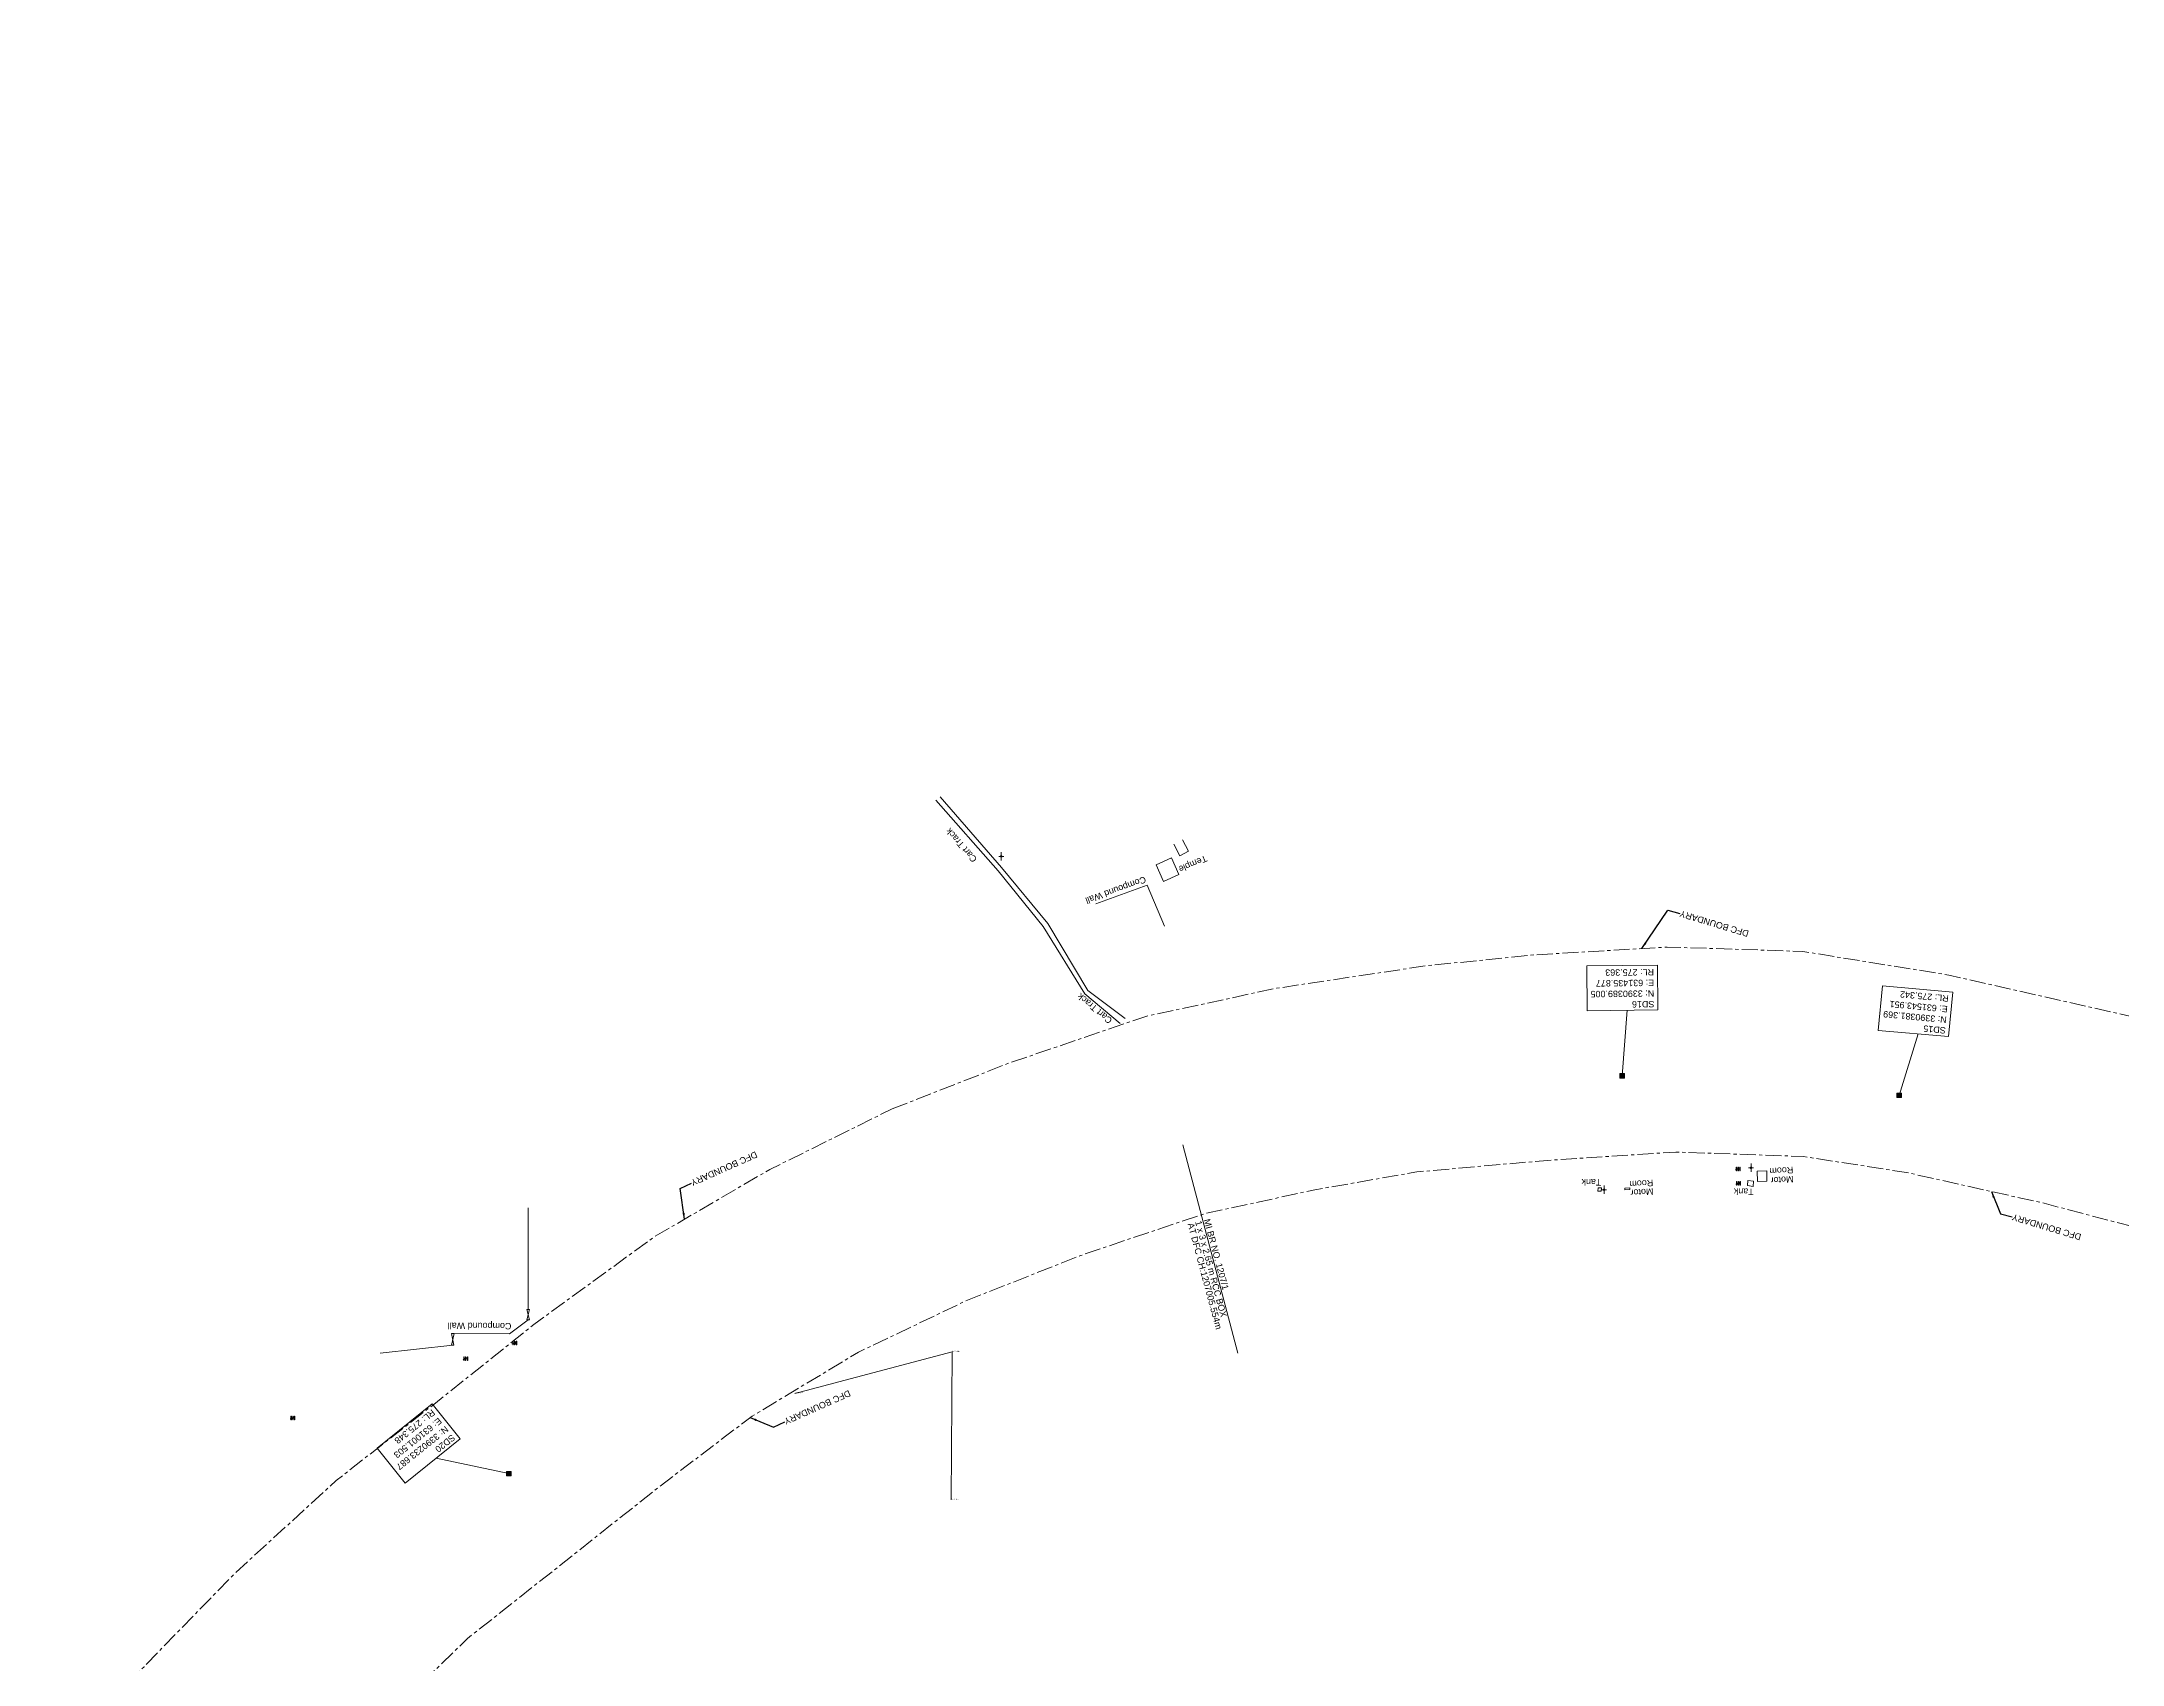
# Model space of a CAD drawing. Header units: metres. Extents: x 628572 to 633121, y 3388024 to 3391117.
# Drawn here: x 630819 to 631631, y 3390159 to 3390793 of the extents above; entities that cross this region are included whole.
import ezdxf
from ezdxf.enums import TextEntityAlignment as Align

# ---------------------------------------------------------------- set-up
doc = ezdxf.new("R2010")
doc.units = ezdxf.units.M
doc.header["$MEASUREMENT"] = 0
doc.linetypes.add('CENTER', pattern=[2, 1.25, -0.25, 0.25, -0.25])
for name, color, linetype, lineweight in [('Bench_Mark', 7, 'Continuous', 0), ('Bore', 8, 'Continuous', 0), ('BRIDGE DETAILS PLAN', 1, 'Continuous', 0), ('CART_TRACK', 34, 'Continuous', 0), ('COMMERCIAL_BLD_PUC', 251, 'Continuous', 0), ('COMPOUND_WALL', 8, 'Continuous', 0), ('DFCC BOUNDARY', 6, 'CENTER', 0), ('Gate', 251, 'Continuous', 0), ('Religious_Place', 251, 'Continuous', 0), ('Tank', 7, 'Continuous', 0), ('Text', 251, 'Continuous', 0), ('TOPOSTYLEREMARK', 251, 'Continuous', 0), ('Transformer', 251, 'Continuous', 0), ('TREE', 74, 'Continuous', 0)]:
    doc.layers.add(name, color=color, linetype=linetype, lineweight=lineweight)
doc.styles.get("Standard").update_dxf_attribs({"font": 'arial.ttf'})
doc.styles.add('Text', font='arial.ttf', dxfattribs={"height": 2})
doc.dimstyles.new('ISO-25', dxfattribs={"dimtxt": 2.5, "dimasz": 2.5, "dimexe": 1.25, "dimexo": 0.625, "dimtad": 1, "dimtxsty": 'Standard', "dimcen": 2.5, "dimadec": 0, "dimazin": 0, "dimtfac": 1, "dimtmove": 0, "dimatfit": 3, "dimfxl": 1, "dimarcsym": 0})

# ---------------------------------------------------------------- blocks, each defined once
blk = doc.blocks.new('GT')
at = {"layer": 'Gate'}
for p, q in [((-0.5, -0.5), (-0.5, 0.5)), ((-0.5, 0.5), (0.5, -0.5)), ((0.5, 0.5), (0.5, -0.5))]:
    blk.add_line(p, q, dxfattribs=at)
at = {"layer": 'Gate', "flags": 128}
blk.add_lwpolyline([(0.5, 0.5), (-0.5, -0.5)], dxfattribs=at)
blk = doc.blocks.new('BORE')
at = {"ltscale": 0.5}
for q in [(-0.99, 0), (0, 1.64), (0.99, 0), (0, -1.64)]:
    blk.add_line((0, 0), q, dxfattribs=at)
blk.add_circle((0, 0), 0.328, dxfattribs=at)
blk = doc.blocks.new('TRF_1')
blk.add_hatch(color=256).paths.add_polyline_path([(0.22, -0.04), (0.38, 0.42), (-0.98, -0.29), (0.02, 0.04), (-0.18, -0.39), (0.98, 0.09)])
for p, q in [((-0.69, 0.72), (-0.69, -0.72)), ((-0.52, 0.72), (-0.69, 0.72)), ((-0.52, -0.72), (-0.52, 0.72)), ((0, 0.72), (0, -0.72)), ((0.17, 0.72), (0, 0.72)), ((0.17, -0.72), (0.17, 0.72)), ((0.7, 0.72), (0.7, -0.72)), ((0.87, 0.72), (0.7, 0.72)), ((0.87, -0.72), (0.87, 0.72)), ((-0.69, -0.72), (-0.52, -0.72)), ((0, -0.72), (0.17, -0.72)), ((0.7, -0.72), (0.87, -0.72))]:
    blk.add_line(p, q)
at = {"flags": 128}
blk.add_lwpolyline([(0.22, -0.04), (0.38, 0.42), (-0.98, -0.29), (0.02, 0.04), (-0.18, -0.39), (0.98, 0.09), (0.22, -0.04)], close=True, dxfattribs=at)
blk = doc.blocks.new('BM')
blk.add_hatch(color=256).paths.add_polyline_path([(-0.88, -0.88), (-0.88, 0.88), (0.88, 0.88), (0.88, -0.88)])
for p, q in [((0.88, 0.88), (-0.88, 0.88)), ((-0.88, 0.88), (-0.88, -0.88)), ((0.88, -0.88), (0.88, 0.88)), ((-0.88, -0.88), (0.88, -0.88))]:
    blk.add_line(p, q)

msp = doc.modelspace()

# ---------------------------------------------------------------- linework, layer by layer
at = {"layer": 'BRIDGE DETAILS PLAN', "color": 10, "lineweight": 13, "flags": 128}
msp.add_lwpolyline([(631285.88, 3390280.68), (631264.5, 3390362)], dxfattribs=at)
at = {"layer": 'CART_TRACK', "linetype": 'Continuous', "flags": 128}
for points in [[(631169.79, 3390497.88), (631193.76, 3390470.32), (631211.73, 3390448.4), (631227.4, 3390422.28), (631227.4, 3390422.28), (631241.96, 3390411.31)], [(631168.15, 3390496.66), (631192.43, 3390469.01), (631209.98, 3390447.29), (631226.25, 3390420.98), (631240.04, 3390409.48)]]:
    msp.add_lwpolyline(points, dxfattribs=at)
at = {"layer": 'COMMERCIAL_BLD_PUC', "linetype": 'Continuous', "flags": 128}
for points in [[(631488.64, 3390347.77), (631488.55, 3390351.78), (631492.26, 3390351.86), (631492.35, 3390347.84), (631488.64, 3390347.77)], [(631438.85, 3390345.28), (631436.92, 3390345.16), (631436.93, 3390344.44), (631438.86, 3390344.56), (631438.85, 3390345.28)]]:
    msp.add_lwpolyline(points, close=True, dxfattribs=at)
at = {"layer": 'COMPOUND_WALL', "linetype": 'Continuous', "flags": 128}
for points in [[(631230.46, 3390456.13), (631250.52, 3390463.47), (631257.29, 3390447.38)], [(631008.97, 3390337.51), (631009.02, 3390307.42), (631009.03, 3390297.81)], [(631009.06, 3390293.69), (631001.74, 3390288.33), (630979.64, 3390288.44)], [(630979.58, 3390283.85), (630951.31, 3390280.74)]]:
    msp.add_lwpolyline(points, dxfattribs=at)
at = {"layer": 'DFCC BOUNDARY', "ltscale": 5, "flags": 128}
for points in [[(632010.76, 3390041.44, 0.03442), (631982.04, 3390082.66), (631954.44, 3390118.08), (631922.85, 3390152.49), (631888.23, 3390186.42), (631850.33, 3390219.58), (631828.74, 3390233.56), (631812.94, 3390243.47), (631768.97, 3390270.7), (631744.72, 3390285.61), (631714.71, 3390306.96), (631715.71, 3390311.83), (631688.4, 3390315.25), (631652.85, 3390325.44), (631600.46, 3390339.24), (631546.82, 3390351.25), (631506.59, 3390357.48), (631456.87, 3390359.24), (631406.68, 3390355.99), (631355.79, 3390351.48), (631315.98, 3390344.52), (631272.46, 3390335.04), (631224.59, 3390318.86), (631179.85, 3390301.17), (631137.91, 3390281.13), (631096.41, 3390256.13), (631060.3, 3390228.67), (631020.83, 3390197.37), (630985.42, 3390169.36), (630916.1, 3390101.73), (630878.17, 3390064.55), (630840.45, 3390028.75), (630807.55, 3389995.17), (630773.62, 3389959.26), (630737.88, 3389923.8), (630717.31, 3389899.03), (630685.03, 3389871.14), (630648.51, 3389827.53), (630585.34, 3389778.7), (630551.08, 3389750.02), (630518.3, 3389723.41), (630488.86, 3389702.46), (630383.62, 3389652.7), (630303.04, 3389618.51), (630249.78, 3389610.06), (630182.21, 3389603.79), (630150.9, 3389596.66), (630085.52, 3389590.64), (630054.51, 3389591.94), (630017.49, 3389596.7), (629879.58, 3389628.87), (629848.68, 3389646.13), (629811.33, 3389654.54), (629780.73, 3389661.6), (629751.82, 3389677.8), (629651.6, 3389677.73), (629608.17, 3389733.18), (629531.39, 3389831.85), (629514.59, 3389854.15), (629500.66, 3389871.53), (629485.26, 3389891.81), (629454.85, 3389931.12), (629439.26, 3389950.83), (629420.8, 3389953.6), (629411.46, 3389971.87), (629399.77, 3389994.43), (629379.24, 3390039.87), (629370.66, 3390063.02), (629361.91, 3390086.65), (629349.8, 3390109.88), (629338.61, 3390130.98), (629327.07, 3390153.46), (629315.5, 3390175.4), (629306.68, 3390199.83), (629295.99, 3390221.33), (629286.54, 3390242.05), (629270.67, 3390277.99), (629259.84, 3390300.09), (629248.84, 3390323.81), (629238.2, 3390347.19), (629227.85, 3390370.37), (629217.99, 3390391.94), (629207.47, 3390414.78), (629177.02, 3390483.73), (629157.93, 3390529.57), (629148.13, 3390553.02), (629111.52, 3390617.22), (629091.99, 3390639.03), (629073.63, 3390659.38), (629057.11, 3390679.38), (629042.81, 3390701.36), (629027.13, 3390721.75), (628993.79, 3390758.76), (628993.79, 3390758.76), (628993.79, 3390758.76), (628955.39, 3390792.72)], [(629394.25, 3390175.92), (629457.77, 3390047.51), (629466.23, 3390030.48), (629473.53, 3390016.06), (629478.46, 3390006.59), (629483.5, 3389997.17), (629484.76, 3389994.88, 0.023624), (629518.59, 3389939.64), (629527.73, 3389934.76), (629560.21, 3389908.64), (629570.27, 3389894.1), (629579.92, 3389880.19), (629595.44, 3389859.88), (629611.25, 3389840.98), (629664.46, 3389803.46), (629716.69, 3389778.11), (629738.02, 3389764.9), (629759.47, 3389752.07), (629803.74, 3389747.6), (629806.32, 3389730.4), (629825.88, 3389723.99), (629850.64, 3389722.48), (629850.69, 3389716.15), (629882.34, 3389710.69), (629917.07, 3389700.16), (629984.16, 3389683.4), (630017.06, 3389678.97), (630052.02, 3389673.34), (630147.57, 3389673.31), (630183.85, 3389677.5), (630220.42, 3389682.01), (630250.92, 3389687.78), (630280.24, 3389694.88), (630303.94, 3389699.43), (630340.02, 3389711.79), (630361.76, 3389722.79), (630387.26, 3389735.63), (630426.71, 3389755.26), (630461.83, 3389772.4), (630491.56, 3389792.94), (630518.45, 3389811.39), (630535.97, 3389829.88), (630552.73, 3389847.17), (630576.32, 3389871.84), (630612.94, 3389913.48), (630621.29, 3389908.31), (630681.08, 3389980.77), (630716.1, 3390014.24), (630751.16, 3390051.99), (630789.28, 3390090.5), (630824.63, 3390124.79), (630859.15, 3390158.33), (630894.43, 3390194.62), (630934.17, 3390231.02), (630972.84, 3390261.26), (631011.2, 3390291.9), (631058.36, 3390326.21), (631103.28, 3390352.42), (631151.06, 3390376.07)]]:
    msp.add_lwpolyline(points, format="xyb", dxfattribs=at)
msp.add_lwpolyline([(631151.06, 3390376.07), (631196.77, 3390394), (631250.92, 3390412.48), (631301.18, 3390423.19), (631359.1, 3390431.92), (631401.34, 3390436.16), (631453.48, 3390439.27), (631506.36, 3390437.55), (631563.33, 3390428.33), (631655.75, 3390407.35), (631709.59, 3390391.68), (631747.94, 3390379.77)], dxfattribs=at)
at = {"layer": 'Religious_Place', "linetype": 'Continuous', "flags": 128}
msp.add_lwpolyline([(631256.93, 3390464.83), (631262.94, 3390467.59), (631260.07, 3390474.09), (631254.06, 3390471.32), (631256.93, 3390464.83)], close=True, dxfattribs=at)
msp.add_lwpolyline([(631264.35, 3390481.11), (631266.64, 3390476.66), (631263.27, 3390474.93), (631260.98, 3390479.38)], dxfattribs=at)
at = {"layer": 'Tank', "linetype": 'Continuous', "flags": 128}
for points in [[(631426.39, 3390343.94), (631427.71, 3390343.93), (631427.84, 3390345.27), (631426.52, 3390345.29), (631426.39, 3390343.94)], [(631484.84, 3390348.16), (631484.76, 3390346.17), (631486.99, 3390345.82), (631487.08, 3390347.81), (631484.84, 3390348.16)]]:
    msp.add_lwpolyline(points, close=True, dxfattribs=at)
at = {"layer": 'TOPOSTYLEREMARK'}
for p, q in [((631435.88, 3390389), (631437.82, 3390414.56)), ((631543.95, 3390381.37), (631551.31, 3390405.35)), ((631001.5, 3390233.69), (630973.2, 3390239.79))]:
    msp.add_line(p, q, dxfattribs=at)
at = {"layer": 'TOPOSTYLEREMARK', "linetype": 'Continuous', "flags": 128}
for points in [[(631449.63, 3390432.2), (631449.8, 3390414.7), (631422.25, 3390414.37), (631422.08, 3390431.87), (631449.63, 3390432.2)], [(631564.85, 3390421.7), (631563.24, 3390404.28), (631535.8, 3390406.74), (631537.41, 3390424.17), (631564.85, 3390421.7)], [(630971.58, 3390260.96), (630982.53, 3390247.3), (630961.07, 3390230.02), (630950.12, 3390243.68), (630971.58, 3390260.96)]]:
    msp.add_lwpolyline(points, close=True, dxfattribs=at)
at = {"layer": 'TREE', "linetype": 'Continuous', "flags": 128}
msp.add_lwpolyline([(631113.06, 3390265.02), (631174.49, 3390281.24), (631174.06, 3390223.49)], dxfattribs=at)

# ---------------------------------------------------------------- block references
at = {"layer": 'Bench_Mark'}
for p in [(631435.88, 3390389), (631543.95, 3390381.37), (631001.5, 3390233.69)]:
    msp.add_blockref('BM', p, dxfattribs=at)
at = {"layer": 'Bore', "linetype": 'Continuous'}
for p in [(631193.61, 3390474.66), (631486.14, 3390353.1), (631428.79, 3390344.53)]:
    msp.add_blockref('BORE', p, dxfattribs=at)
at = {"layer": 'Gate', "linetype": 'Continuous'}
for p, xscale, zscale, rotation in [((631009.05, 3390295.75), 4.11410938120174, 2.028326744191313, 90), ((630979.61, 3390286.15), 4.59536603521406, 2.143680488135781, 89)]:
    msp.add_blockref('GT', p, dxfattribs=dict(at, xscale=xscale, zscale=zscale, rotation=rotation))
at = {"layer": 'Transformer', "linetype": 'Continuous'}
for p in [(631481.06, 3390352.65), (631481.14, 3390346.97), (630984.6, 3390278.58), (631003.7, 3390284.64), (630917.18, 3390255.43)]:
    msp.add_blockref('TRF_1', p, dxfattribs=at)

# ---------------------------------------------------------------- texts
at = {"layer": 'BRIDGE DETAILS PLAN', "color": 10}
for s, p in [('AT DFC CH:1207005.554m', (631266.27, 3390331.19)), ('1 x 3 x 2.65 m RCC BOX', (631269.21, 3390332.05)), ('MI BR NO. 1207/1', (631272.62, 3390332.76))]:
    msp.add_text(s, height=2.5, rotation=285.02436, dxfattribs=at).set_placement(p)
at = {"layer": 'CART_TRACK'}
for rotation, p in [(131.00621, (631184.34, 3390473.67)), (140.1589, (631237.15, 3390411))]:
    msp.add_text('Cart Track', height=2.5, rotation=rotation, dxfattribs=at).set_placement(p)
at = {"layer": 'DFCC BOUNDARY', "linetype": 'Continuous', "ltscale": 5}
for rotation, p in [(163.32569, (631458.37, 3390452.37)), (204.02839, (631072.72, 3390347.08)), (163.32569, (631588.08, 3390333.94)), (204.02839, (631109.11, 3390253.89))]:
    msp.add_text('DFC BOUNDARY', height=2.5, rotation=rotation, dxfattribs=at).set_placement(p, align=Align.MIDDLE_RIGHT)
at = {"layer": 'Text'}
for s, rotation, p in [('Temple', 203.36032, (631273.23, 3390475.17)), ('Compound Wall', 200.1133, (631249.54, 3390466.94)), ('Compound Wall', 179.7122, (631002.5, 3390292.51))]:
    msp.add_text(s, height=2.5, rotation=rotation, dxfattribs=at).set_placement(p)
at = {"layer": 'Text', "style": 'Text'}
for s, rotation, p in [('Room', 183.38385, (631502.57, 3390353.51)), ('Tank', 179.21933, (631427.77, 3390348.65)), ('Room', 183.38385, (631447.93, 3390348.46)), ('Motor', 183.38385, (631447.99, 3390345.08)), ('Tank', 179.21933, (631487.2, 3390344.97)), ('Motor', 183.38385, (631502.63, 3390349.9))]:
    msp.add_text(s, height=2.5, rotation=rotation, dxfattribs=at).set_placement(p)
at = {"layer": 'TOPOSTYLEREMARK', "linetype": 'Continuous', "char_height": 2.5, "width": 30.1336, "attachment_point": 2}
for s, insert, rotation in [('\\pxql;SD16\\PN: 3390389.005\\PE: 631435.877\\PRL: 275.363', (631433.37, 3390415.57), 180.55943), ('\\pxql;SD15\\PN: 3390381.369\\PE: 631543.951\\PRL: 275.342', (631546.98, 3390406.81), 174.7433), ('\\pxql;SD20\\PN: 3390233.687\\PE: 631001.503\\PRL: 275.348', (630969.07, 3390237.83), 218.7198)]:
    msp.add_mtext(s, dxfattribs=dict(at, insert=insert, rotation=rotation))
at = {"layer": 'TREE'}
for p in [(631174.49, 3390281.24), (631113.06, 3390265.02), (631174.06, 3390223.49)]:
    msp.add_text('GARDEN', height=0.5, dxfattribs=at).set_placement(p)

# ---------------------------------------------------------------- leaders
at = {"layer": 'DFCC BOUNDARY', "linetype": 'Continuous', "lineweight": 0, "ltscale": 5}
for points in [[(631443.51, 3390438.67), (631453.7, 3390453.6), (631458.37, 3390452.37)], [(631069.98, 3390332.99), (631068.38, 3390344.97), (631072.72, 3390347.08)], [(631579.91, 3390343.84), (631583.42, 3390335.17), (631588.08, 3390333.94)], [(631095.68, 3390255.58), (631104.77, 3390251.78), (631109.11, 3390253.89)]]:
    msp.add_leader(points, dimstyle='ISO-25', override={"dimtxt": 3, "dimtad": 0, "dimdec": 3, "dimzin": 2, "dimtdec": 3}, dxfattribs=at)

doc.saveas('drawing.dxf')
